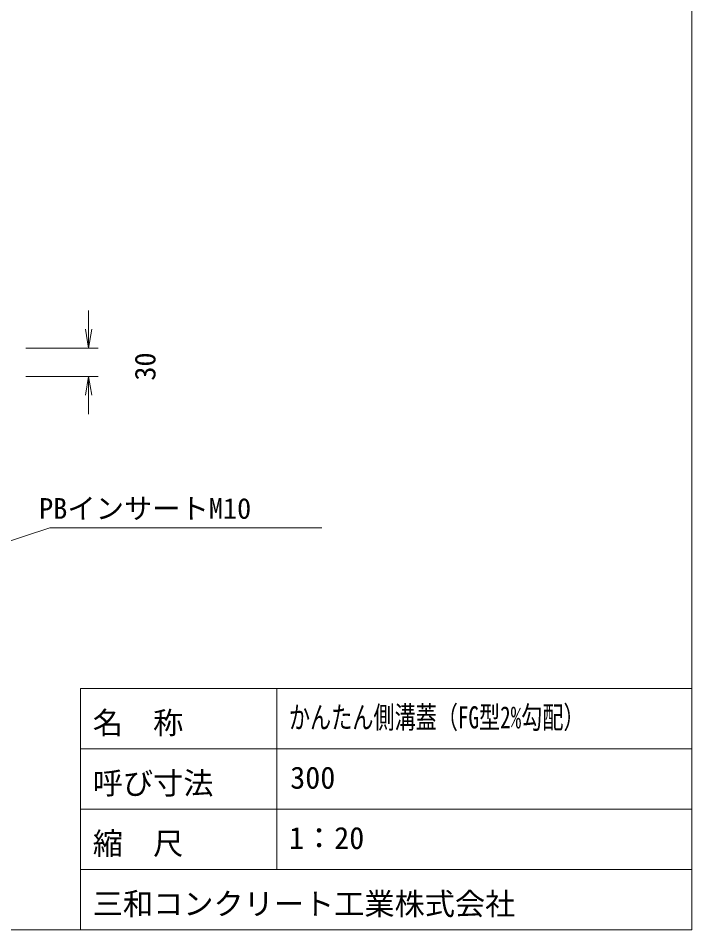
# Model space of a CAD drawing. Units: millimetres, scale not verified. Extents: x 1573 to 15247, y 1105 to 10775.
# Drawn here: x 11676 to 15247, y 1105 to 5940 of the extents above; entities that cross this region are included whole.
import ezdxf
from ezdxf.enums import TextEntityAlignment as Align

# ---------------------------------------------------------------- set-up
doc = ezdxf.new("R2010")
doc.units = ezdxf.units.MM
doc.header["$LTSCALE"] = 20
for name, color, linetype, lineweight in [('0_2', 7, 'Continuous', 18), ('D-STR-DIM（寸法）', 7, 'Continuous', 18), ('D-STR-HTXT（旗揚げ）', 7, 'Continuous', 18), ('D-TTL(外枠）', 2, 'Continuous', 18)]:
    doc.layers.add(name, color=color, linetype=linetype, lineweight=lineweight)
doc.layers.add('D-STR-TXT（文字）', color=7, linetype='Continuous')
doc.layers.add('D-TTL-TXT（文字）', color=7, linetype='Continuous')
doc.styles.add('ＭＳ ゴシック', font='')
doc.styles.get('ＭＳ ゴシック').set_extended_font_data('MS Gothic')

msp = doc.modelspace()

# ---------------------------------------------------------------- linework, layer by layer
at = {"layer": '0_2'}
for p, q in [((12049.06, 4190.55), (12032.4, 4290.55)), ((12065.73, 4290.55), (12049.06, 4190.55)), ((12049.06, 4190.55), (12049.06, 4290.55)), ((12032.4, 3940.55), (12049.06, 4040.55)), ((12049.06, 4040.55), (12065.73, 3940.55)), ((12049.06, 4040.55), (12049.06, 3940.55))]:
    msp.add_line(p, q, dxfattribs=at)
at = {"layer": 'D-STR-DIM（寸法）'}
for p, q in [((12049.06, 4290.55), (12049.06, 4390.55)), ((11715.92, 4190.55), (12099.06, 4190.55)), ((11715.92, 4040.55), (12099.06, 4040.55)), ((12049.06, 3940.55), (12049.06, 3840.55))]:
    msp.add_line(p, q, dxfattribs=at)
at = {"layer": 'D-STR-HTXT（旗揚げ）'}
for p, q in [((11315.92, 3065.55), (11843.14, 3236.91)), ((11843.14, 3236.91), (13286.31, 3236.91))]:
    msp.add_line(p, q, dxfattribs=at)
at = {"layer": 'D-TTL(外枠）'}
for p, q in [((15246.76, 10774.88), (15246.76, 1105.12)), ((12006.76, 2385.12), (15246.76, 2385.12)), ((12006.76, 2385.12), (12006.76, 1105.12)), ((13046.76, 2385.12), (13046.76, 1425.12)), ((12006.76, 2065.12), (15246.76, 2065.12)), ((12006.76, 1745.12), (15246.76, 1745.12)), ((12006.76, 1425.12), (15246.76, 1425.12)), ((1573.24, 1105.12), (15246.76, 1105.12))]:
    msp.add_line(p, q, dxfattribs=at)

# ---------------------------------------------------------------- texts
at = {"layer": 'D-STR-DIM（寸法）', "style": 'ＭＳ ゴシック'}
msp.add_text('30', height=110, rotation=90, dxfattribs=at).set_placement((12436.56, 4017.7), align=Align.BOTTOM_LEFT)
at = {"layer": 'D-STR-TXT（文字）', "style": 'ＭＳ ゴシック'}
msp.add_text('PBインサートM10', height=110, dxfattribs=at).set_placement((11786.68, 3251.91), align=Align.BOTTOM_LEFT)
at = {"layer": 'D-TTL-TXT（文字）', "style": 'ＭＳ ゴシック'}
for s, p in [('名\u3000称', (12071.13, 2108.91)), ('呼び寸法', (12071.13, 1788.91)), ('300', (13117.66, 1818.15)), ('1：20', (13111.13, 1498.15)), ('縮\u3000尺', (12071.13, 1468.91)), ('三和コンクリート工業株式会社', (12071.13, 1148.91))]:
    msp.add_text(s, height=117.3, dxfattribs=at).set_placement(p, align=Align.BOTTOM_LEFT)
at = {"layer": 'D-TTL-TXT（文字）', "style": 'ＭＳ ゴシック', "width": 0.7}
msp.add_text('かんたん側溝蓋（FG型2%勾配）', height=117.3, dxfattribs=at).set_placement((13111.13, 2138.15), align=Align.BOTTOM_LEFT)

doc.saveas('drawing.dxf')
